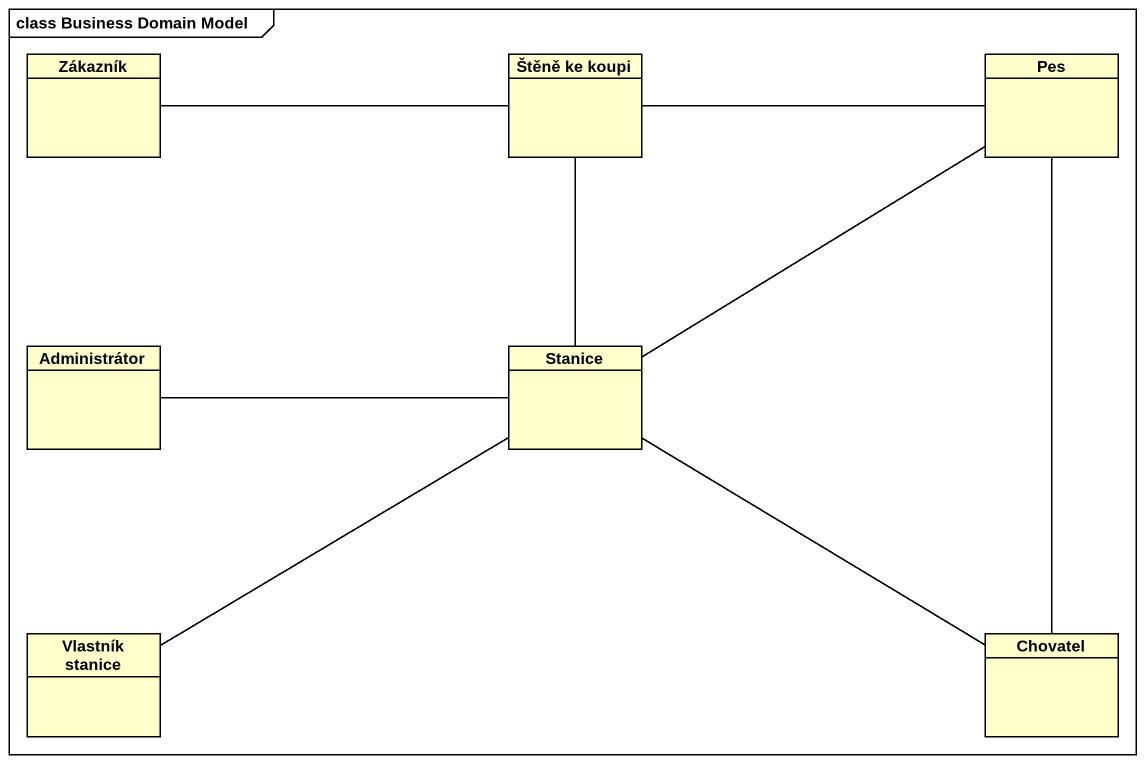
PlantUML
@startuml
mainframe class Business Domain Model
hide circle
hide empty members
class Zákazník
class "Štěně ke koupi" as Štěně_ke_koupi
class Pes
class Administrátor
class Stanice
class "Vlastník stanice" as Vlastník_stanice
class Chovatel
Zákazník -right- Štěně_ke_koupi
Štěně_ke_koupi -right- Pes
Administrátor -right- Stanice
Stanice -up- Štěně_ke_koupi
Stanice -up- Pes
Stanice -- Chovatel
Vlastník_stanice -right- Stanice
Chovatel -up- Pes
@enduml
